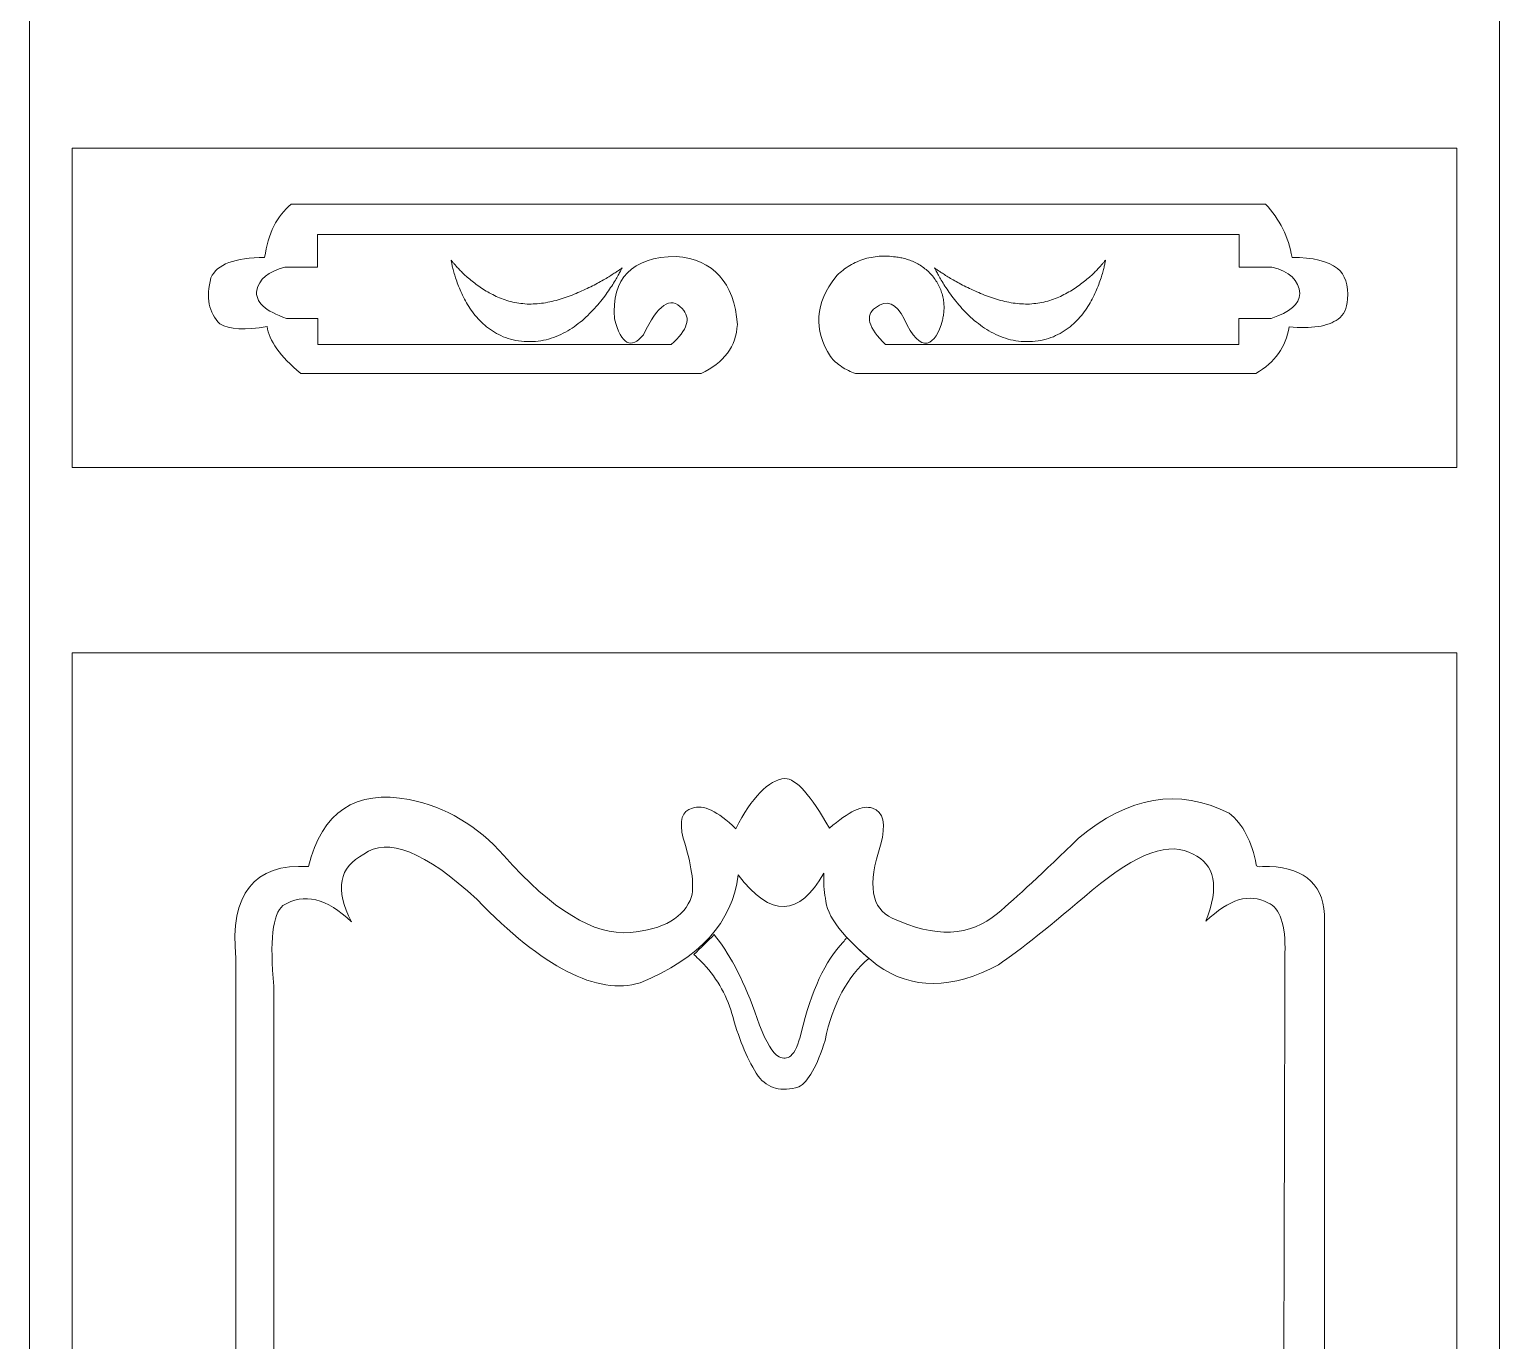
# Model space of a CAD drawing. Header units: centimetres. Extents: x -27.5 to -16.8, y -9.5 to 9.5.
# Drawn here: x -21.086 to -16.764, y -5.298 to -1.444 of the extents above; entities that cross this region are included whole.
import ezdxf

# ---------------------------------------------------------------- set-up
doc = ezdxf.new("R2010")
doc.units = ezdxf.units.CM
doc.header["$MEASUREMENT"] = 0
doc.layers.add('layer 1', color=7, linetype='Continuous')

msp = doc.modelspace()

# ---------------------------------------------------------------- linework, layer by layer
at = {"layer": 'layer 1', "color": 250, "lineweight": 9}
for points, knots in [([(-21.08554, 9.5), (-21.08554, 3.16667), (-21.08554, -3.16667), (-21.08554, -9.5), (-21.08554, -9.5), (-19.64491, -9.5), (-18.20427, -9.5), (-16.76367, -9.5), (-16.76367, -9.5), (-16.76367, -3.16667), (-16.76367, 3.16667), (-16.76367, 9.5), (-16.76367, 9.5), (-18.20427, 9.5), (-19.64491, 9.5), (-21.08554, 9.5)], [0, 0, 0, 0, 0.2, 0.2, 0.2, 0.2, 0.4, 0.4, 0.4, 0.4, 0.6, 0.6, 0.6, 0.6, 1, 1, 1, 1]), ([(-20.95998, -1.79314), (-20.95998, -2.10598), (-20.95998, -2.41886), (-20.95998, -2.73177), (-20.95998, -2.73177), (-19.60304, -2.73177), (-18.24612, -2.73177), (-16.88918, -2.73177), (-16.88918, -2.73177), (-16.88918, -2.41886), (-16.88918, -2.10598), (-16.88918, -1.79314), (-16.88918, -1.79314), (-18.24612, -1.79314), (-19.60304, -1.79314), (-20.95998, -1.79314)], [0, 0, 0, 0, 0.2, 0.2, 0.2, 0.2, 0.4, 0.4, 0.4, 0.4, 0.6, 0.6, 0.6, 0.6, 1, 1, 1, 1]), ([(-17.45218, -1.95735), (-17.40996, -2.00181), (-17.38387, -2.05407), (-17.37393, -2.11411), (-17.37393, -2.11411), (-17.31276, -2.11411), (-17.2683, -2.12481), (-17.24051, -2.14621), (-17.24051, -2.14621), (-17.21753, -2.1649), (-17.20759, -2.19521), (-17.2108, -2.2372), (-17.2108, -2.2372), (-17.2127, -2.26414), (-17.22181, -2.28352), (-17.23815, -2.29527), (-17.23815, -2.29527), (-17.26896, -2.31683), (-17.31714, -2.32455), (-17.38272, -2.31841), (-17.38272, -2.31841), (-17.39168, -2.37703), (-17.42412, -2.42257), (-17.48004, -2.4549)], [0, 0, 0, 0, 0.1428571, 0.1428571, 0.1428571, 0.1428571, 0.2857143, 0.2857143, 0.2857143, 0.2857143, 0.4285714, 0.4285714, 0.4285714, 0.4285714, 0.5714286, 0.5714286, 0.5714286, 0.5714286, 0.7142857, 0.7142857, 0.7142857, 0.7142857, 1, 1, 1, 1]), ([(-17.52943, -2.14229), (-17.52943, -2.11035), (-17.52943, -2.07849), (-17.52943, -2.0466), (-17.52943, -2.0466), (-18.43246, -2.0466), (-19.33544, -2.0466), (-20.23847, -2.0466)], [0, 0, 0, 0, 0.3333333, 0.3333333, 0.3333333, 0.3333333, 1, 1, 1, 1]), ([(-20.38646, -2.31699), (-20.45148, -2.32824), (-20.49784, -2.32583), (-20.52547, -2.30968), (-20.52547, -2.30968), (-20.55823, -2.27697), (-20.56707, -2.23163), (-20.552, -2.17365), (-20.552, -2.17365), (-20.53436, -2.13441), (-20.48167, -2.11455), (-20.394, -2.11411)], [0, 0, 0, 0, 0.25, 0.25, 0.25, 0.25, 0.5, 0.5, 0.5, 0.5, 1, 1, 1, 1]), ([(-20.23721, -2.37041), (-19.92314, -2.37041), (-19.60911, -2.37041), (-19.29508, -2.37041), (-19.29508, -2.37041), (-19.26699, -2.37041), (-19.23888, -2.37041), (-19.2108, -2.37041), (-19.2108, -2.37041), (-19.20693, -2.37041), (-19.2031, -2.37041), (-19.19927, -2.37041), (-19.19927, -2.37041), (-19.15027, -2.32721), (-19.13944, -2.29183), (-19.16679, -2.26439), (-19.16679, -2.26439), (-19.20053, -2.22673), (-19.23833, -2.25232), (-19.28016, -2.34109), (-19.28016, -2.34109), (-19.31686, -2.38574), (-19.34532, -2.37037), (-19.36557, -2.295), (-19.36557, -2.295), (-19.37494, -2.17489), (-19.31464, -2.11356), (-19.1847, -2.111)], [0, 0, 0, 0, 0.125, 0.125, 0.125, 0.125, 0.25, 0.25, 0.25, 0.25, 0.375, 0.375, 0.375, 0.375, 0.5, 0.5, 0.5, 0.5, 0.625, 0.625, 0.625, 0.625, 0.75, 0.75, 0.75, 0.75, 1, 1, 1, 1]), ([(-19.1847, -2.111), (-19.07394, -2.12082), (-19.01381, -2.18739), (-19.00437, -2.31076), (-19.00437, -2.31076), (-19.00813, -2.37625), (-19.04363, -2.42431), (-19.11096, -2.4549)], [0, 0, 0, 0, 0.3333333, 0.3333333, 0.3333333, 0.3333333, 1, 1, 1, 1]), ([(-17.48004, -2.4549), (-17.48446, -2.4549), (-17.48888, -2.4549), (-17.49333, -2.4549), (-17.49333, -2.4549), (-17.88128, -2.4549), (-18.26926, -2.4549), (-18.65719, -2.4549), (-18.65719, -2.4549), (-18.66438, -2.45256), (-18.67137, -2.44977), (-18.67815, -2.44649), (-18.67815, -2.44649), (-18.68498, -2.44321), (-18.69153, -2.43948), (-18.69776, -2.43529), (-18.69776, -2.43529), (-18.70404, -2.43112), (-18.7099, -2.42649), (-18.71547, -2.42152), (-18.71547, -2.42152), (-18.72097, -2.41659), (-18.72605, -2.4113), (-18.73075, -2.40569), (-18.73075, -2.40569), (-18.78149, -2.32709), (-18.77625, -2.24879), (-18.71501, -2.17074), (-18.71501, -2.17074), (-18.70979, -2.16522), (-18.7042, -2.15997), (-18.69827, -2.15505), (-18.69827, -2.15505), (-18.69224, -2.14999), (-18.68585, -2.14533), (-18.67914, -2.14107), (-18.67914, -2.14107), (-18.66553, -2.13235), (-18.6508, -2.12536), (-18.63522, -2.12023), (-18.63522, -2.12023), (-18.6196, -2.11505), (-18.60345, -2.11187), (-18.58707, -2.11067), (-18.58707, -2.11067), (-18.57903, -2.11008), (-18.57094, -2.10999), (-18.56292, -2.11035), (-18.56292, -2.11035), (-18.55502, -2.11072), (-18.54718, -2.11154), (-18.53944, -2.1128), (-18.53944, -2.1128), (-18.5344, -2.11329), (-18.52934, -2.11395), (-18.5243, -2.11491), (-18.5243, -2.11491), (-18.51912, -2.11585), (-18.51394, -2.11707), (-18.50884, -2.11853), (-18.50884, -2.11853), (-18.50361, -2.12), (-18.49839, -2.12179), (-18.49333, -2.12378), (-18.49333, -2.12378), (-18.4881, -2.12586), (-18.48302, -2.1282), (-18.47805, -2.13081), (-18.47805, -2.13081), (-18.47298, -2.13345), (-18.46806, -2.13638), (-18.46332, -2.13956), (-18.46332, -2.13956), (-18.45851, -2.14282), (-18.45386, -2.14627), (-18.44943, -2.15003), (-18.44943, -2.15003), (-18.44048, -2.15759), (-18.43246, -2.16614), (-18.42552, -2.17548), (-18.42552, -2.17548), (-18.41858, -2.18483), (-18.41283, -2.19484), (-18.40831, -2.20542), (-18.40831, -2.20542), (-18.40611, -2.21065), (-18.40417, -2.21596), (-18.40259, -2.22137), (-18.40259, -2.22137), (-18.40101, -2.22671), (-18.39979, -2.23207), (-18.39885, -2.23752), (-18.39885, -2.23752), (-18.39794, -2.24283), (-18.39732, -2.24817), (-18.39704, -2.25353), (-18.39704, -2.25353), (-18.3967, -2.25878), (-18.3967, -2.26398), (-18.39695, -2.2692), (-18.39695, -2.2692), (-18.39723, -2.27429), (-18.39778, -2.2793), (-18.39858, -2.28428), (-18.39858, -2.28428), (-18.39931, -2.28909), (-18.40034, -2.29385), (-18.40156, -2.29857), (-18.40156, -2.29857), (-18.41191, -2.3379), (-18.42671, -2.36042), (-18.44595, -2.36608), (-18.44595, -2.36608), (-18.46659, -2.37014), (-18.48946, -2.34647), (-18.51447, -2.295), (-18.51447, -2.295), (-18.53727, -2.24742), (-18.56533, -2.23644), (-18.59875, -2.2621), (-18.59875, -2.2621), (-18.62982, -2.28395), (-18.61974, -2.32006), (-18.56865, -2.37041)], [0, 0, 0, 0, 0.03125, 0.03125, 0.03125, 0.03125, 0.0625, 0.0625, 0.0625, 0.0625, 0.09375, 0.09375, 0.09375, 0.09375, 0.125, 0.125, 0.125, 0.125, 0.15625, 0.15625, 0.15625, 0.15625, 0.1875, 0.1875, 0.1875, 0.1875, 0.21875, 0.21875, 0.21875, 0.21875, 0.25, 0.25, 0.25, 0.25, 0.28125, 0.28125, 0.28125, 0.28125, 0.3125, 0.3125, 0.3125, 0.3125, 0.34375, 0.34375, 0.34375, 0.34375, 0.375, 0.375, 0.375, 0.375, 0.40625, 0.40625, 0.40625, 0.40625, 0.4375, 0.4375, 0.4375, 0.4375, 0.46875, 0.46875, 0.46875, 0.46875, 0.5, 0.5, 0.5, 0.5, 0.53125, 0.53125, 0.53125, 0.53125, 0.5625, 0.5625, 0.5625, 0.5625, 0.59375, 0.59375, 0.59375, 0.59375, 0.625, 0.625, 0.625, 0.625, 0.65625, 0.65625, 0.65625, 0.65625, 0.6875, 0.6875, 0.6875, 0.6875, 0.71875, 0.71875, 0.71875, 0.71875, 0.75, 0.75, 0.75, 0.75, 0.78125, 0.78125, 0.78125, 0.78125, 0.8125, 0.8125, 0.8125, 0.8125, 0.84375, 0.84375, 0.84375, 0.84375, 0.875, 0.875, 0.875, 0.875, 0.90625, 0.90625, 0.90625, 0.90625, 0.9375, 0.9375, 0.9375, 0.9375, 1, 1, 1, 1]), ([(-20.33428, -2.14229), (-20.3833, -2.15555), (-20.41095, -2.17839), (-20.41732, -2.21076), (-20.41732, -2.21076), (-20.42197, -2.24485), (-20.3926, -2.27236), (-20.32928, -2.29335), (-20.32928, -2.29335), (-20.29858, -2.29328), (-20.26789, -2.29319), (-20.23721, -2.29312)], [0, 0, 0, 0, 0.25, 0.25, 0.25, 0.25, 0.5, 0.5, 0.5, 0.5, 1, 1, 1, 1]), ([(-19.84591, -2.12179), (-19.84557, -2.12217), (-19.84525, -2.12256), (-19.84488, -2.12295), (-19.84488, -2.12295), (-19.84383, -2.1243), (-19.84273, -2.12563), (-19.84165, -2.12703), (-19.84165, -2.12703), (-19.83996, -2.129), (-19.83831, -2.13097), (-19.83663, -2.13299), (-19.83663, -2.13299), (-19.83434, -2.13567), (-19.8321, -2.13839), (-19.82985, -2.14107), (-19.82985, -2.14107), (-19.82694, -2.14419), (-19.82401, -2.14731), (-19.82106, -2.15037), (-19.82106, -2.15037), (-19.81746, -2.15397), (-19.81389, -2.15757), (-19.81029, -2.16112), (-19.81029, -2.16112), (-19.80626, -2.16488), (-19.80227, -2.16861), (-19.79824, -2.17237), (-19.79824, -2.17237), (-19.79354, -2.17626), (-19.78889, -2.18013), (-19.7842, -2.18405), (-19.7842, -2.18405), (-19.77911, -2.18804), (-19.77398, -2.19202), (-19.76889, -2.19601), (-19.76889, -2.19601), (-19.76321, -2.19979), (-19.75753, -2.20361), (-19.75185, -2.20744), (-19.75185, -2.20744), (-19.74573, -2.21106), (-19.73964, -2.21475), (-19.73355, -2.21841), (-19.73355, -2.21841), (-19.72695, -2.22178), (-19.72031, -2.22508), (-19.71373, -2.22845), (-19.71373, -2.22845), (-19.70677, -2.23126), (-19.69983, -2.23415), (-19.69288, -2.23704), (-19.69288, -2.23704), (-19.68546, -2.23933), (-19.67802, -2.24164), (-19.67055, -2.24396), (-19.67055, -2.24396), (-19.66278, -2.24551), (-19.65502, -2.24714), (-19.64723, -2.24872), (-19.64723, -2.24872), (-19.63907, -2.2495), (-19.63085, -2.2503), (-19.62269, -2.25108)], [0, 0, 0, 0, 0.0588235, 0.0588235, 0.0588235, 0.0588235, 0.1176471, 0.1176471, 0.1176471, 0.1176471, 0.1764706, 0.1764706, 0.1764706, 0.1764706, 0.2352941, 0.2352941, 0.2352941, 0.2352941, 0.2941176, 0.2941176, 0.2941176, 0.2941176, 0.3529412, 0.3529412, 0.3529412, 0.3529412, 0.4117647, 0.4117647, 0.4117647, 0.4117647, 0.4705882, 0.4705882, 0.4705882, 0.4705882, 0.5294118, 0.5294118, 0.5294118, 0.5294118, 0.5882353, 0.5882353, 0.5882353, 0.5882353, 0.6470588, 0.6470588, 0.6470588, 0.6470588, 0.7058824, 0.7058824, 0.7058824, 0.7058824, 0.7647059, 0.7647059, 0.7647059, 0.7647059, 0.8235294, 0.8235294, 0.8235294, 0.8235294, 0.8823529, 0.8823529, 0.8823529, 0.8823529, 1, 1, 1, 1]), ([(-19.63121, -2.36161), (-19.64205, -2.35992), (-19.65291, -2.35827), (-19.66381, -2.3566), (-19.66381, -2.3566), (-19.6735, -2.35348), (-19.68322, -2.35037), (-19.69288, -2.3473), (-19.69288, -2.3473), (-19.7015, -2.34292), (-19.71013, -2.33852), (-19.71872, -2.33415), (-19.71872, -2.33415), (-19.72635, -2.32883), (-19.73396, -2.32349), (-19.74154, -2.31816), (-19.74154, -2.31816), (-19.74825, -2.31197), (-19.75497, -2.30579), (-19.76163, -2.29956), (-19.76163, -2.29956), (-19.76747, -2.29287), (-19.77334, -2.2862), (-19.77918, -2.27949), (-19.77918, -2.27949), (-19.7842, -2.27236), (-19.78921, -2.26517), (-19.79423, -2.25802), (-19.79423, -2.25802), (-19.7984, -2.25076), (-19.80259, -2.24354), (-19.80676, -2.23633), (-19.80676, -2.23633), (-19.81029, -2.22907), (-19.81379, -2.22185), (-19.8173, -2.21459), (-19.8173, -2.21459), (-19.82023, -2.20767), (-19.82314, -2.20073), (-19.82612, -2.19383), (-19.82612, -2.19383), (-19.82836, -2.18739), (-19.83061, -2.18093), (-19.83285, -2.1745), (-19.83285, -2.1745), (-19.8345, -2.16868), (-19.83622, -2.16288), (-19.83787, -2.15709), (-19.83787, -2.15709), (-19.83913, -2.15223), (-19.84039, -2.14737), (-19.84165, -2.14254), (-19.84165, -2.14254), (-19.84248, -2.13878), (-19.84332, -2.13503), (-19.84415, -2.13127), (-19.84415, -2.13127), (-19.84458, -2.12891), (-19.84497, -2.12655), (-19.84541, -2.12414), (-19.84541, -2.12414), (-19.84557, -2.12334), (-19.84571, -2.12256), (-19.84591, -2.12179)], [0, 0, 0, 0, 0.0588235, 0.0588235, 0.0588235, 0.0588235, 0.1176471, 0.1176471, 0.1176471, 0.1176471, 0.1764706, 0.1764706, 0.1764706, 0.1764706, 0.2352941, 0.2352941, 0.2352941, 0.2352941, 0.2941176, 0.2941176, 0.2941176, 0.2941176, 0.3529412, 0.3529412, 0.3529412, 0.3529412, 0.4117647, 0.4117647, 0.4117647, 0.4117647, 0.4705882, 0.4705882, 0.4705882, 0.4705882, 0.5294118, 0.5294118, 0.5294118, 0.5294118, 0.5882353, 0.5882353, 0.5882353, 0.5882353, 0.6470588, 0.6470588, 0.6470588, 0.6470588, 0.7058824, 0.7058824, 0.7058824, 0.7058824, 0.7647059, 0.7647059, 0.7647059, 0.7647059, 0.8235294, 0.8235294, 0.8235294, 0.8235294, 0.8823529, 0.8823529, 0.8823529, 0.8823529, 1, 1, 1, 1]), ([(-19.34346, -2.14513), (-19.3439, -2.14605), (-19.34433, -2.14692), (-19.34472, -2.14776), (-19.34472, -2.14776), (-19.34591, -2.15015), (-19.34708, -2.15255), (-19.34827, -2.15491), (-19.34827, -2.15491), (-19.35033, -2.15876), (-19.35242, -2.16256), (-19.3545, -2.16641), (-19.3545, -2.16641), (-19.35727, -2.17122), (-19.36005, -2.1761), (-19.3628, -2.18093), (-19.3628, -2.18093), (-19.36639, -2.18668), (-19.36997, -2.19241), (-19.37356, -2.19814), (-19.37356, -2.19814), (-19.37796, -2.20448), (-19.38229, -2.21083), (-19.38664, -2.21722), (-19.38664, -2.21722), (-19.39164, -2.22405), (-19.39665, -2.23088), (-19.40167, -2.23775), (-19.40167, -2.23775), (-19.40756, -2.24467), (-19.41338, -2.25161), (-19.41922, -2.2585), (-19.41922, -2.2585), (-19.42566, -2.26542), (-19.43209, -2.27236), (-19.43858, -2.27926), (-19.43858, -2.27926), (-19.44575, -2.28597), (-19.45292, -2.29264), (-19.46011, -2.2993), (-19.46011, -2.2993), (-19.46808, -2.30542), (-19.47601, -2.31158), (-19.48394, -2.3177), (-19.48394, -2.3177), (-19.49246, -2.32301), (-19.50098, -2.32835), (-19.50955, -2.33367), (-19.50955, -2.33367), (-19.51873, -2.33806), (-19.52794, -2.34244), (-19.53713, -2.34682), (-19.53713, -2.34682), (-19.547, -2.34998), (-19.55685, -2.35316), (-19.56673, -2.35637), (-19.56673, -2.35637), (-19.5772, -2.35802), (-19.58764, -2.35969), (-19.59807, -2.36139), (-19.59807, -2.36139), (-19.60911, -2.36145), (-19.62015, -2.36152), (-19.63121, -2.36161)], [0, 0, 0, 0, 0.0588235, 0.0588235, 0.0588235, 0.0588235, 0.1176471, 0.1176471, 0.1176471, 0.1176471, 0.1764706, 0.1764706, 0.1764706, 0.1764706, 0.2352941, 0.2352941, 0.2352941, 0.2352941, 0.2941176, 0.2941176, 0.2941176, 0.2941176, 0.3529412, 0.3529412, 0.3529412, 0.3529412, 0.4117647, 0.4117647, 0.4117647, 0.4117647, 0.4705882, 0.4705882, 0.4705882, 0.4705882, 0.5294118, 0.5294118, 0.5294118, 0.5294118, 0.5882353, 0.5882353, 0.5882353, 0.5882353, 0.6470588, 0.6470588, 0.6470588, 0.6470588, 0.7058824, 0.7058824, 0.7058824, 0.7058824, 0.7647059, 0.7647059, 0.7647059, 0.7647059, 0.8235294, 0.8235294, 0.8235294, 0.8235294, 0.8823529, 0.8823529, 0.8823529, 0.8823529, 1, 1, 1, 1]), ([(-19.62269, -2.25108), (-19.61463, -2.25101), (-19.60659, -2.25092), (-19.59857, -2.25085), (-19.59857, -2.25085), (-19.59048, -2.24998), (-19.58235, -2.24911), (-19.57424, -2.24824), (-19.57424, -2.24824), (-19.56606, -2.24666), (-19.55786, -2.24506), (-19.54968, -2.24348), (-19.54968, -2.24348), (-19.54155, -2.24134), (-19.53342, -2.23917), (-19.52533, -2.23704), (-19.52533, -2.23704), (-19.5174, -2.2344), (-19.50943, -2.23179), (-19.50151, -2.22916), (-19.50151, -2.22916), (-19.49381, -2.22616), (-19.48611, -2.22311), (-19.47841, -2.22006), (-19.47841, -2.22006), (-19.47108, -2.21683), (-19.46371, -2.21356), (-19.45635, -2.21028), (-19.45635, -2.21028), (-19.44934, -2.20698), (-19.44231, -2.20361), (-19.43528, -2.20025), (-19.43528, -2.20025), (-19.42884, -2.19688), (-19.42243, -2.19344), (-19.41599, -2.19001), (-19.41599, -2.19001), (-19.41003, -2.18678), (-19.40412, -2.18348), (-19.39817, -2.18022), (-19.39817, -2.18022), (-19.39299, -2.17713), (-19.38781, -2.17402), (-19.38261, -2.1709), (-19.38261, -2.1709), (-19.37819, -2.16813), (-19.37377, -2.16533), (-19.3693, -2.16256), (-19.3693, -2.16256), (-19.36564, -2.16016), (-19.36197, -2.1578), (-19.35831, -2.15539), (-19.35831, -2.15539), (-19.35563, -2.15358), (-19.35292, -2.15175), (-19.35024, -2.14992), (-19.35024, -2.14992), (-19.34859, -2.14873), (-19.3469, -2.14753), (-19.34525, -2.14637), (-19.34525, -2.14637), (-19.34465, -2.14593), (-19.34406, -2.14552), (-19.34346, -2.14513)], [0, 0, 0, 0, 0.0588235, 0.0588235, 0.0588235, 0.0588235, 0.1176471, 0.1176471, 0.1176471, 0.1176471, 0.1764706, 0.1764706, 0.1764706, 0.1764706, 0.2352941, 0.2352941, 0.2352941, 0.2352941, 0.2941176, 0.2941176, 0.2941176, 0.2941176, 0.3529412, 0.3529412, 0.3529412, 0.3529412, 0.4117647, 0.4117647, 0.4117647, 0.4117647, 0.4705882, 0.4705882, 0.4705882, 0.4705882, 0.5294118, 0.5294118, 0.5294118, 0.5294118, 0.5882353, 0.5882353, 0.5882353, 0.5882353, 0.6470588, 0.6470588, 0.6470588, 0.6470588, 0.7058824, 0.7058824, 0.7058824, 0.7058824, 0.7647059, 0.7647059, 0.7647059, 0.7647059, 0.8235294, 0.8235294, 0.8235294, 0.8235294, 0.8823529, 0.8823529, 0.8823529, 0.8823529, 1, 1, 1, 1]), ([(-18.14523, -2.25108), (-18.15327, -2.25101), (-18.16129, -2.25092), (-18.16933, -2.25085), (-18.16933, -2.25085), (-18.17744, -2.24998), (-18.18555, -2.24911), (-18.19366, -2.24824), (-18.19366, -2.24824), (-18.20186, -2.24666), (-18.21006, -2.24506), (-18.21824, -2.24348), (-18.21824, -2.24348), (-18.22635, -2.24134), (-18.23444, -2.23917), (-18.24257, -2.23704), (-18.24257, -2.23704), (-18.25052, -2.2344), (-18.25845, -2.23179), (-18.26642, -2.22916), (-18.26642, -2.22916), (-18.27407, -2.22616), (-18.28181, -2.22311), (-18.28946, -2.22006), (-18.28946, -2.22006), (-18.29684, -2.21683), (-18.30417, -2.21356), (-18.31155, -2.21028), (-18.31155, -2.21028), (-18.31858, -2.20698), (-18.32561, -2.20361), (-18.33262, -2.20025), (-18.33262, -2.20025), (-18.33906, -2.19688), (-18.3455, -2.19344), (-18.35191, -2.19001), (-18.35191, -2.19001), (-18.35789, -2.18678), (-18.3638, -2.18348), (-18.36974, -2.18022), (-18.36974, -2.18022), (-18.37494, -2.17713), (-18.38009, -2.17402), (-18.38527, -2.1709), (-18.38527, -2.1709), (-18.3898, -2.16813), (-18.39434, -2.16533), (-18.39885, -2.16256), (-18.39885, -2.16256), (-18.40243, -2.16016), (-18.40602, -2.1578), (-18.40962, -2.15539), (-18.40962, -2.15539), (-18.4123, -2.15358), (-18.41498, -2.15175), (-18.41766, -2.14992), (-18.41766, -2.14992), (-18.41933, -2.14873), (-18.42098, -2.14753), (-18.42268, -2.14637), (-18.42268, -2.14637), (-18.42323, -2.14593), (-18.42382, -2.14552), (-18.42442, -2.14513)], [0, 0, 0, 0, 0.0588235, 0.0588235, 0.0588235, 0.0588235, 0.1176471, 0.1176471, 0.1176471, 0.1176471, 0.1764706, 0.1764706, 0.1764706, 0.1764706, 0.2352941, 0.2352941, 0.2352941, 0.2352941, 0.2941176, 0.2941176, 0.2941176, 0.2941176, 0.3529412, 0.3529412, 0.3529412, 0.3529412, 0.4117647, 0.4117647, 0.4117647, 0.4117647, 0.4705882, 0.4705882, 0.4705882, 0.4705882, 0.5294118, 0.5294118, 0.5294118, 0.5294118, 0.5882353, 0.5882353, 0.5882353, 0.5882353, 0.6470588, 0.6470588, 0.6470588, 0.6470588, 0.7058824, 0.7058824, 0.7058824, 0.7058824, 0.7647059, 0.7647059, 0.7647059, 0.7647059, 0.8235294, 0.8235294, 0.8235294, 0.8235294, 0.8823529, 0.8823529, 0.8823529, 0.8823529, 1, 1, 1, 1]), ([(-18.42442, -2.14513), (-18.42401, -2.14605), (-18.42359, -2.14692), (-18.42316, -2.14776), (-18.42316, -2.14776), (-18.42201, -2.15015), (-18.42082, -2.15255), (-18.41963, -2.15491), (-18.41963, -2.15491), (-18.41755, -2.15876), (-18.41546, -2.16256), (-18.41338, -2.16641), (-18.41338, -2.16641), (-18.41065, -2.17122), (-18.40788, -2.1761), (-18.40513, -2.18093), (-18.40513, -2.18093), (-18.40153, -2.18668), (-18.39794, -2.19241), (-18.39434, -2.19814), (-18.39434, -2.19814), (-18.38996, -2.20448), (-18.38561, -2.21083), (-18.38128, -2.21722), (-18.38128, -2.21722), (-18.37626, -2.22405), (-18.37127, -2.23088), (-18.36625, -2.23775), (-18.36625, -2.23775), (-18.36046, -2.24467), (-18.35468, -2.25161), (-18.34891, -2.2585), (-18.34891, -2.2585), (-18.34241, -2.26542), (-18.33585, -2.27236), (-18.32935, -2.27926), (-18.32935, -2.27926), (-18.32218, -2.28597), (-18.31498, -2.29264), (-18.30777, -2.2993), (-18.30777, -2.2993), (-18.29984, -2.30542), (-18.29192, -2.31158), (-18.28392, -2.3177), (-18.28392, -2.3177), (-18.27542, -2.32301), (-18.26688, -2.32835), (-18.25835, -2.33367), (-18.25835, -2.33367), (-18.24917, -2.33806), (-18.23998, -2.34244), (-18.23077, -2.34682), (-18.23077, -2.34682), (-18.22092, -2.34998), (-18.21105, -2.35316), (-18.20117, -2.35637), (-18.20117, -2.35637), (-18.19073, -2.35802), (-18.18026, -2.35969), (-18.16981, -2.36139), (-18.16981, -2.36139), (-18.15879, -2.36145), (-18.14775, -2.36152), (-18.13671, -2.36161)], [0, 0, 0, 0, 0.0588235, 0.0588235, 0.0588235, 0.0588235, 0.1176471, 0.1176471, 0.1176471, 0.1176471, 0.1764706, 0.1764706, 0.1764706, 0.1764706, 0.2352941, 0.2352941, 0.2352941, 0.2352941, 0.2941176, 0.2941176, 0.2941176, 0.2941176, 0.3529412, 0.3529412, 0.3529412, 0.3529412, 0.4117647, 0.4117647, 0.4117647, 0.4117647, 0.4705882, 0.4705882, 0.4705882, 0.4705882, 0.5294118, 0.5294118, 0.5294118, 0.5294118, 0.5882353, 0.5882353, 0.5882353, 0.5882353, 0.6470588, 0.6470588, 0.6470588, 0.6470588, 0.7058824, 0.7058824, 0.7058824, 0.7058824, 0.7647059, 0.7647059, 0.7647059, 0.7647059, 0.8235294, 0.8235294, 0.8235294, 0.8235294, 0.8823529, 0.8823529, 0.8823529, 0.8823529, 1, 1, 1, 1]), ([(-17.92199, -2.12179), (-17.92231, -2.12217), (-17.92268, -2.12256), (-17.92302, -2.12295), (-17.92302, -2.12295), (-17.9241, -2.1243), (-17.9252, -2.12563), (-17.92627, -2.12703), (-17.92627, -2.12703), (-17.92792, -2.129), (-17.92962, -2.13097), (-17.93127, -2.13299), (-17.93127, -2.13299), (-17.93356, -2.13567), (-17.9358, -2.13839), (-17.93807, -2.14107), (-17.93807, -2.14107), (-17.94105, -2.14419), (-17.94405, -2.14731), (-17.9471, -2.15037), (-17.9471, -2.15037), (-17.9506, -2.15397), (-17.95413, -2.15757), (-17.95763, -2.16112), (-17.95763, -2.16112), (-17.96162, -2.16488), (-17.96565, -2.16861), (-17.96966, -2.17237), (-17.96966, -2.17237), (-17.97434, -2.17626), (-17.97901, -2.18013), (-17.9837, -2.18405), (-17.9837, -2.18405), (-17.98881, -2.18804), (-17.9939, -2.19202), (-17.99903, -2.19601), (-17.99903, -2.19601), (-18.00471, -2.19979), (-18.01039, -2.20361), (-18.01607, -2.20744), (-18.01607, -2.20744), (-18.02219, -2.21106), (-18.02826, -2.21475), (-18.03438, -2.21841), (-18.03438, -2.21841), (-18.04098, -2.22178), (-18.0476, -2.22508), (-18.05419, -2.22845), (-18.05419, -2.22845), (-18.06123, -2.23126), (-18.06824, -2.23415), (-18.07527, -2.23704), (-18.07527, -2.23704), (-18.0826, -2.23933), (-18.08998, -2.24164), (-18.09733, -2.24396), (-18.09733, -2.24396), (-18.1051, -2.24551), (-18.11291, -2.24714), (-18.12065, -2.24872), (-18.12065, -2.24872), (-18.12885, -2.2495), (-18.13705, -2.2503), (-18.14523, -2.25108)], [0, 0, 0, 0, 0.0588235, 0.0588235, 0.0588235, 0.0588235, 0.1176471, 0.1176471, 0.1176471, 0.1176471, 0.1764706, 0.1764706, 0.1764706, 0.1764706, 0.2352941, 0.2352941, 0.2352941, 0.2352941, 0.2941176, 0.2941176, 0.2941176, 0.2941176, 0.3529412, 0.3529412, 0.3529412, 0.3529412, 0.4117647, 0.4117647, 0.4117647, 0.4117647, 0.4705882, 0.4705882, 0.4705882, 0.4705882, 0.5294118, 0.5294118, 0.5294118, 0.5294118, 0.5882353, 0.5882353, 0.5882353, 0.5882353, 0.6470588, 0.6470588, 0.6470588, 0.6470588, 0.7058824, 0.7058824, 0.7058824, 0.7058824, 0.7647059, 0.7647059, 0.7647059, 0.7647059, 0.8235294, 0.8235294, 0.8235294, 0.8235294, 0.8823529, 0.8823529, 0.8823529, 0.8823529, 1, 1, 1, 1]), ([(-18.13671, -2.36161), (-18.12585, -2.35992), (-18.11497, -2.35827), (-18.10411, -2.3566), (-18.10411, -2.3566), (-18.09449, -2.35348), (-18.08489, -2.35037), (-18.07527, -2.3473), (-18.07527, -2.3473), (-18.06659, -2.34292), (-18.05786, -2.33852), (-18.04918, -2.33415), (-18.04918, -2.33415), (-18.04157, -2.32883), (-18.03394, -2.32349), (-18.02634, -2.31816), (-18.02634, -2.31816), (-18.01967, -2.31197), (-18.01296, -2.30579), (-18.00629, -2.29956), (-18.00629, -2.29956), (-18.00045, -2.29287), (-17.99456, -2.2862), (-17.98872, -2.27949), (-17.98872, -2.27949), (-17.9837, -2.27236), (-17.97871, -2.26517), (-17.97369, -2.25802), (-17.97369, -2.25802), (-17.9695, -2.25076), (-17.96533, -2.24354), (-17.96114, -2.23633), (-17.96114, -2.23633), (-17.95763, -2.22907), (-17.95413, -2.22185), (-17.9506, -2.21459), (-17.9506, -2.21459), (-17.94776, -2.20767), (-17.94492, -2.20073), (-17.94208, -2.19383), (-17.94208, -2.19383), (-17.93972, -2.18739), (-17.93738, -2.18093), (-17.93505, -2.1745), (-17.93505, -2.1745), (-17.93337, -2.16868), (-17.9317, -2.16288), (-17.93005, -2.15709), (-17.93005, -2.15709), (-17.92879, -2.15223), (-17.92753, -2.14737), (-17.92627, -2.14254), (-17.92627, -2.14254), (-17.92543, -2.13878), (-17.9246, -2.13503), (-17.92378, -2.13127), (-17.92378, -2.13127), (-17.92334, -2.12891), (-17.92291, -2.12655), (-17.92252, -2.12414), (-17.92252, -2.12414), (-17.92231, -2.12334), (-17.92215, -2.12256), (-17.92199, -2.12179)], [0, 0, 0, 0, 0.0588235, 0.0588235, 0.0588235, 0.0588235, 0.1176471, 0.1176471, 0.1176471, 0.1176471, 0.1764706, 0.1764706, 0.1764706, 0.1764706, 0.2352941, 0.2352941, 0.2352941, 0.2352941, 0.2941176, 0.2941176, 0.2941176, 0.2941176, 0.3529412, 0.3529412, 0.3529412, 0.3529412, 0.4117647, 0.4117647, 0.4117647, 0.4117647, 0.4705882, 0.4705882, 0.4705882, 0.4705882, 0.5294118, 0.5294118, 0.5294118, 0.5294118, 0.5882353, 0.5882353, 0.5882353, 0.5882353, 0.6470588, 0.6470588, 0.6470588, 0.6470588, 0.7058824, 0.7058824, 0.7058824, 0.7058824, 0.7647059, 0.7647059, 0.7647059, 0.7647059, 0.8235294, 0.8235294, 0.8235294, 0.8235294, 0.8823529, 0.8823529, 0.8823529, 0.8823529, 1, 1, 1, 1]), ([(-17.53069, -2.29312), (-17.49901, -2.29312), (-17.46732, -2.29312), (-17.43564, -2.29312), (-17.43564, -2.29312), (-17.37972, -2.2752), (-17.3515, -2.25101), (-17.35109, -2.22054), (-17.35109, -2.22054), (-17.35335, -2.18123), (-17.38087, -2.15516), (-17.43363, -2.14229), (-17.43363, -2.14229), (-17.46556, -2.14229), (-17.49752, -2.14229), (-17.52943, -2.14229)], [0, 0, 0, 0, 0.2, 0.2, 0.2, 0.2, 0.4, 0.4, 0.4, 0.4, 0.6, 0.6, 0.6, 0.6, 1, 1, 1, 1]), ([(-20.95998, -7.87617), (-20.95998, -6.34291), (-20.95998, -4.80966), (-20.95998, -3.27637), (-20.95998, -3.27637), (-19.60304, -3.27637), (-18.24612, -3.27637), (-16.88918, -3.27637), (-16.88918, -3.27637), (-16.88918, -4.80966), (-16.88918, -6.34291), (-16.88918, -7.87617), (-16.88918, -7.87617), (-18.24612, -7.87617), (-19.60304, -7.87617), (-20.95998, -7.87617)], [0, 0, 0, 0, 0.2, 0.2, 0.2, 0.2, 0.4, 0.4, 0.4, 0.4, 0.6, 0.6, 0.6, 0.6, 1, 1, 1, 1]), ([(-18.86479, -3.64541), (-18.83157, -3.64616), (-18.78798, -3.69489), (-18.73396, -3.79163), (-18.73396, -3.79163), (-18.67708, -3.74231), (-18.6349, -3.7227), (-18.6075, -3.73276), (-18.6075, -3.73276), (-18.57451, -3.74272), (-18.56643, -3.77885), (-18.58331, -3.84114), (-18.58331, -3.84114), (-18.62196, -3.95733), (-18.61062, -4.0288), (-18.54927, -4.05563), (-18.54927, -4.05563), (-18.42346, -4.11503), (-18.32039, -4.11056), (-18.24005, -4.04225), (-18.24005, -4.04225), (-18.18434, -3.99543), (-18.10475, -3.92162), (-18.00128, -3.82084), (-18.00128, -3.82084), (-17.85496, -3.6978), (-17.70757, -3.67322), (-17.55907, -3.74701), (-17.55907, -3.74701), (-17.51791, -3.78025), (-17.49129, -3.83103), (-17.47912, -3.89944), (-17.47912, -3.89944), (-17.47889, -3.90455), (-17.47282, -3.90604), (-17.46093, -3.90395), (-17.46093, -3.90395), (-17.34596, -3.90217), (-17.28502, -3.94933), (-17.2781, -4.04537), (-17.2781, -4.04537), (-17.2781, -4.96276), (-17.2781, -5.88011), (-17.2781, -6.79746), (-17.2781, -6.79746), (-17.27929, -7.05341), (-17.3096, -7.19586), (-17.369, -7.22484), (-17.369, -7.22484), (-17.39452, -7.23233), (-17.42719, -7.23567), (-17.46698, -7.23494), (-17.46698, -7.23494), (-17.4671, -7.2354), (-17.46716, -7.23588), (-17.46726, -7.23636), (-17.46726, -7.23636), (-17.51067, -7.40103), (-17.60695, -7.49017), (-17.75611, -7.50375), (-17.75611, -7.50375), (-18.01793, -7.54423), (-18.2154, -7.52693), (-18.34841, -7.45184)], [0, 0, 0, 0, 0.0588235, 0.0588235, 0.0588235, 0.0588235, 0.1176471, 0.1176471, 0.1176471, 0.1176471, 0.1764706, 0.1764706, 0.1764706, 0.1764706, 0.2352941, 0.2352941, 0.2352941, 0.2352941, 0.2941176, 0.2941176, 0.2941176, 0.2941176, 0.3529412, 0.3529412, 0.3529412, 0.3529412, 0.4117647, 0.4117647, 0.4117647, 0.4117647, 0.4705882, 0.4705882, 0.4705882, 0.4705882, 0.5294118, 0.5294118, 0.5294118, 0.5294118, 0.5882353, 0.5882353, 0.5882353, 0.5882353, 0.6470588, 0.6470588, 0.6470588, 0.6470588, 0.7058824, 0.7058824, 0.7058824, 0.7058824, 0.7647059, 0.7647059, 0.7647059, 0.7647059, 0.8235294, 0.8235294, 0.8235294, 0.8235294, 0.8823529, 0.8823529, 0.8823529, 0.8823529, 1, 1, 1, 1]), ([(-18.34841, -7.45184), (-18.53142, -7.34845), (-18.65653, -7.2028), (-18.7236, -7.01481), (-18.7236, -7.01481), (-18.7431, -6.96348), (-18.75657, -6.90426), (-18.76406, -6.83709), (-18.76406, -6.83709), (-18.83544, -6.8378), (-18.90687, -6.83851), (-18.97828, -6.83927), (-18.97828, -6.83927), (-19.02987, -7.13327), (-19.16649, -7.33608), (-19.38813, -7.44762), (-19.38813, -7.44762), (-19.76699, -7.56194), (-20.03557, -7.54597), (-20.19385, -7.39965), (-20.19385, -7.39965), (-20.22924, -7.36405), (-20.25643, -7.30917), (-20.27533, -7.23494), (-20.27533, -7.23494), (-20.40243, -7.24768), (-20.47015, -7.17602), (-20.47844, -7.0199), (-20.47844, -7.0199), (-20.47844, -6.07119), (-20.47844, -5.12246), (-20.47844, -4.17375), (-20.47844, -4.17375), (-20.4969, -3.98464), (-20.42584, -3.8949), (-20.2653, -3.9045), (-20.2653, -3.9045), (-20.22553, -3.74339), (-20.12677, -3.67775), (-19.969, -3.70763), (-19.969, -3.70763), (-19.86163, -3.72882), (-19.76885, -3.78371), (-19.69064, -3.87234), (-19.69064, -3.87234), (-19.54858, -4.03224), (-19.42504, -4.10749), (-19.31998, -4.09806), (-19.31998, -4.09806), (-19.22076, -4.08919), (-19.16035, -4.05403), (-19.13873, -3.99259), (-19.13873, -3.99259), (-19.13078, -3.95495), (-19.13905, -3.89788), (-19.16351, -3.82132), (-19.16351, -3.82132), (-19.17634, -3.76932), (-19.16723, -3.7399), (-19.1363, -3.73317), (-19.1363, -3.73317), (-19.10491, -3.72084), (-19.06253, -3.74089), (-19.00911, -3.7933)], [0, 0, 0, 0, 0.0588235, 0.0588235, 0.0588235, 0.0588235, 0.1176471, 0.1176471, 0.1176471, 0.1176471, 0.1764706, 0.1764706, 0.1764706, 0.1764706, 0.2352941, 0.2352941, 0.2352941, 0.2352941, 0.2941176, 0.2941176, 0.2941176, 0.2941176, 0.3529412, 0.3529412, 0.3529412, 0.3529412, 0.4117647, 0.4117647, 0.4117647, 0.4117647, 0.4705882, 0.4705882, 0.4705882, 0.4705882, 0.5294118, 0.5294118, 0.5294118, 0.5294118, 0.5882353, 0.5882353, 0.5882353, 0.5882353, 0.6470588, 0.6470588, 0.6470588, 0.6470588, 0.7058824, 0.7058824, 0.7058824, 0.7058824, 0.7647059, 0.7647059, 0.7647059, 0.7647059, 0.8235294, 0.8235294, 0.8235294, 0.8235294, 0.8823529, 0.8823529, 0.8823529, 0.8823529, 1, 1, 1, 1]), ([(-20.13887, -4.06681), (-20.18768, -3.97167), (-20.17557, -3.90544), (-20.10249, -3.86824), (-20.10249, -3.86824), (-20.03372, -3.81592), (-19.9227, -3.86015), (-19.76944, -4.00102), (-19.76944, -4.00102), (-19.57623, -4.20165), (-19.41663, -4.28341), (-19.29054, -4.24634), (-19.29054, -4.24634), (-19.11486, -4.17386), (-19.01869, -4.06814), (-19.00206, -3.92908), (-19.00206, -3.92908), (-18.90623, -4.05476), (-18.82227, -4.05295), (-18.75009, -3.92356)], [0, 0, 0, 0, 0.1666667, 0.1666667, 0.1666667, 0.1666667, 0.3333333, 0.3333333, 0.3333333, 0.3333333, 0.5, 0.5, 0.5, 0.5, 0.6666667, 0.6666667, 0.6666667, 0.6666667, 1, 1, 1, 1]), ([(-18.59335, -4.1945), (-18.49188, -4.26627), (-18.37297, -4.26572), (-18.2365, -4.19276), (-18.2365, -4.19276), (-18.17428, -4.1502), (-18.08249, -4.07726), (-17.96114, -3.97396), (-17.96114, -3.97396), (-17.82962, -3.86373), (-17.73084, -3.82849), (-17.66491, -3.86824), (-17.66491, -3.86824), (-17.59953, -3.89784), (-17.58698, -3.96354), (-17.62727, -4.06534), (-17.62727, -4.06534), (-17.55935, -3.99973), (-17.49859, -3.98161), (-17.44503, -4.011), (-17.44503, -4.011), (-17.40893, -4.02619), (-17.39212, -4.07556), (-17.39459, -4.15911), (-17.39459, -4.15911), (-17.39725, -5.08727), (-17.39988, -6.01538), (-17.40254, -6.94355)], [0, 0, 0, 0, 0.125, 0.125, 0.125, 0.125, 0.25, 0.25, 0.25, 0.25, 0.375, 0.375, 0.375, 0.375, 0.5, 0.5, 0.5, 0.5, 0.625, 0.625, 0.625, 0.625, 0.75, 0.75, 0.75, 0.75, 1, 1, 1, 1]), ([(-18.75009, -3.92356), (-18.75146, -3.95048), (-18.74999, -3.97518), (-18.74576, -3.99763), (-18.74576, -3.99763), (-18.74305, -4.04892), (-18.69229, -4.11455), (-18.59335, -4.1945)], [0, 0, 0, 0, 0.3333333, 0.3333333, 0.3333333, 0.3333333, 1, 1, 1, 1]), ([(-19.16138, -5.99726), (-19.21762, -6.03275), (-19.25297, -6.05508), (-19.26745, -6.06425), (-19.26745, -6.06425), (-19.29599, -6.08858), (-19.32479, -6.10296), (-19.35395, -6.10729), (-19.35395, -6.10729), (-19.43635, -6.11112), (-19.52041, -6.1009), (-19.60611, -6.07671), (-19.60611, -6.07671), (-19.6664, -5.98828), (-19.64356, -5.85221), (-19.53761, -5.66853), (-19.53761, -5.66853), (-19.65131, -5.69643), (-19.72784, -5.74685), (-19.76731, -5.81986), (-19.76731, -5.81986), (-19.80816, -5.91963), (-19.79648, -6.03133), (-19.73226, -6.15501), (-19.73226, -6.15501), (-19.7896, -6.17856), (-19.83306, -6.20106), (-19.86257, -6.22241), (-19.86257, -6.22241), (-19.99867, -6.39026), (-20.02231, -6.55044), (-19.93349, -6.70296), (-19.93349, -6.70296), (-19.90014, -6.76786), (-19.82177, -6.80596), (-19.69838, -6.81716), (-19.69838, -6.81716), (-19.5577, -6.80646), (-19.49885, -6.72541), (-19.52173, -6.57401), (-19.52173, -6.57401), (-19.547, -6.52835), (-19.58031, -6.53387), (-19.62178, -6.59057), (-19.62178, -6.59057), (-19.66191, -6.65888), (-19.70981, -6.68227), (-19.76553, -6.66069), (-19.76553, -6.66069), (-19.81684, -6.63655), (-19.83826, -6.58281), (-19.82985, -6.49937), (-19.82985, -6.49937), (-19.76266, -6.27063), (-19.6412, -6.17387), (-19.46547, -6.20914), (-19.46547, -6.20914), (-19.46192, -6.20981), (-19.45837, -6.21045), (-19.45486, -6.21111), (-19.45486, -6.21111), (-19.42534, -6.22273), (-19.39583, -6.23432), (-19.3663, -6.24596), (-19.3663, -6.24596), (-19.34248, -6.26202), (-19.31865, -6.27808), (-19.2948, -6.29414), (-19.2948, -6.29414), (-19.17575, -6.38872), (-19.12278, -6.55415), (-19.13593, -6.7904), (-19.13593, -6.7904), (-19.15069, -6.95587), (-19.19659, -7.0859), (-19.27361, -7.18049), (-19.27361, -7.18049), (-19.41888, -7.34032), (-19.61172, -7.41147), (-19.85214, -7.39393), (-19.85214, -7.39393), (-20.09406, -7.3786), (-20.21073, -7.2841), (-20.20225, -7.11032), (-20.20225, -7.11032), (-20.20209, -7.09864), (-20.20434, -7.09449), (-20.20897, -7.09793), (-20.20897, -7.09793), (-20.31792, -7.15029), (-20.3707, -7.11135), (-20.3674, -6.981), (-20.3674, -6.981), (-20.3674, -6.07277), (-20.3674, -5.16452), (-20.3674, -4.25631), (-20.3674, -4.25631), (-20.37922, -4.123), (-20.37029, -4.04392), (-20.34055, -4.01909), (-20.34055, -4.01909), (-20.27813, -3.98106), (-20.21094, -3.99696), (-20.13887, -4.06681)], [0, 0, 0, 0, 0.037037, 0.037037, 0.037037, 0.037037, 0.0740741, 0.0740741, 0.0740741, 0.0740741, 0.1111111, 0.1111111, 0.1111111, 0.1111111, 0.1481481, 0.1481481, 0.1481481, 0.1481481, 0.1851852, 0.1851852, 0.1851852, 0.1851852, 0.2222222, 0.2222222, 0.2222222, 0.2222222, 0.2592593, 0.2592593, 0.2592593, 0.2592593, 0.2962963, 0.2962963, 0.2962963, 0.2962963, 0.3333333, 0.3333333, 0.3333333, 0.3333333, 0.3703704, 0.3703704, 0.3703704, 0.3703704, 0.4074074, 0.4074074, 0.4074074, 0.4074074, 0.4444444, 0.4444444, 0.4444444, 0.4444444, 0.4814815, 0.4814815, 0.4814815, 0.4814815, 0.5185185, 0.5185185, 0.5185185, 0.5185185, 0.5555556, 0.5555556, 0.5555556, 0.5555556, 0.5925926, 0.5925926, 0.5925926, 0.5925926, 0.6296296, 0.6296296, 0.6296296, 0.6296296, 0.6666667, 0.6666667, 0.6666667, 0.6666667, 0.7037037, 0.7037037, 0.7037037, 0.7037037, 0.7407407, 0.7407407, 0.7407407, 0.7407407, 0.7777778, 0.7777778, 0.7777778, 0.7777778, 0.8148148, 0.8148148, 0.8148148, 0.8148148, 0.8518519, 0.8518519, 0.8518519, 0.8518519, 0.8888889, 0.8888889, 0.8888889, 0.8888889, 0.9259259, 0.9259259, 0.9259259, 0.9259259, 1, 1, 1, 1]), ([(-18.68328, -4.11334), (-18.68661, -4.11771), (-18.68984, -4.12209), (-18.69311, -4.12651), (-18.69311, -4.12651), (-18.74576, -4.18064), (-18.78706, -4.2695), (-18.81698, -4.3931), (-18.81698, -4.3931), (-18.82513, -4.42753), (-18.83537, -4.45), (-18.84768, -4.46058), (-18.84768, -4.46058), (-18.85771, -4.46856), (-18.86909, -4.4695), (-18.88192, -4.46349), (-18.88192, -4.46349), (-18.9005, -4.453), (-18.91949, -4.42212), (-18.93887, -4.37081), (-18.93887, -4.37081), (-18.97608, -4.26222), (-19.01546, -4.18023), (-19.05713, -4.12486), (-19.05713, -4.12486), (-19.06198, -4.11799), (-19.067, -4.11121), (-19.07209, -4.10449), (-19.07209, -4.10449), (-19.09213, -4.12399), (-19.11222, -4.14348), (-19.13227, -4.16298), (-19.13227, -4.16298), (-19.11735, -4.17643), (-19.10771, -4.18586), (-19.10338, -4.19123), (-19.10338, -4.19123), (-19.06198, -4.2353), (-19.03321, -4.28746), (-19.01704, -4.34774), (-19.01704, -4.34774), (-18.99759, -4.4177), (-18.97296, -4.47534), (-18.94318, -4.52065), (-18.94318, -4.52065), (-18.91484, -4.5571), (-18.87505, -4.56752), (-18.82383, -4.55183), (-18.82383, -4.55183), (-18.7954, -4.53648), (-18.76969, -4.49101), (-18.74674, -4.41545), (-18.74674, -4.41545), (-18.72321, -4.30646), (-18.68044, -4.22628), (-18.61832, -4.17489), (-18.61832, -4.17489), (-18.63994, -4.15437), (-18.66161, -4.13384), (-18.68328, -4.11334)], [0, 0, 0, 0, 0.0625, 0.0625, 0.0625, 0.0625, 0.125, 0.125, 0.125, 0.125, 0.1875, 0.1875, 0.1875, 0.1875, 0.25, 0.25, 0.25, 0.25, 0.3125, 0.3125, 0.3125, 0.3125, 0.375, 0.375, 0.375, 0.375, 0.4375, 0.4375, 0.4375, 0.4375, 0.5, 0.5, 0.5, 0.5, 0.5625, 0.5625, 0.5625, 0.5625, 0.625, 0.625, 0.625, 0.625, 0.6875, 0.6875, 0.6875, 0.6875, 0.75, 0.75, 0.75, 0.75, 0.8125, 0.8125, 0.8125, 0.8125, 0.875, 0.875, 0.875, 0.875, 1, 1, 1, 1])]:
    msp.add_open_spline(points, degree=3, knots=knots, dxfattribs=at)
for points in [[(-20.394, -2.11411), (-20.38419, -2.04415), (-20.35808, -1.99189), (-20.3157, -1.95735)], [(-20.3157, -1.95735), (-19.84129, -1.95735), (-19.3669, -1.95735), (-18.89251, -1.95735)], [(-18.89251, -1.95735), (-18.41237, -1.95735), (-17.9323, -1.95735), (-17.45218, -1.95735)], [(-20.23847, -2.0466), (-20.23847, -2.07849), (-20.23847, -2.11035), (-20.23847, -2.14229)], [(-20.23847, -2.14229), (-20.27041, -2.14229), (-20.30232, -2.14229), (-20.33428, -2.14229)], [(-20.28789, -2.4549), (-20.3488, -2.40425), (-20.38167, -2.35827), (-20.38646, -2.31699)], [(-20.23721, -2.29312), (-20.23721, -2.31887), (-20.23721, -2.34466), (-20.23721, -2.37041)], [(-17.53069, -2.37041), (-17.53069, -2.34466), (-17.53069, -2.31887), (-17.53069, -2.29312)], [(-18.56865, -2.37041), (-18.22264, -2.37041), (-17.8767, -2.37041), (-17.53069, -2.37041)], [(-19.11096, -2.4549), (-19.50327, -2.4549), (-19.89556, -2.4549), (-20.28789, -2.4549)], [(-19.00911, -3.7933), (-18.96155, -3.69998), (-18.91345, -3.65065), (-18.86479, -3.64541)]]:
    msp.add_open_spline(points, degree=3, dxfattribs=at)

doc.saveas('drawing.dxf')
